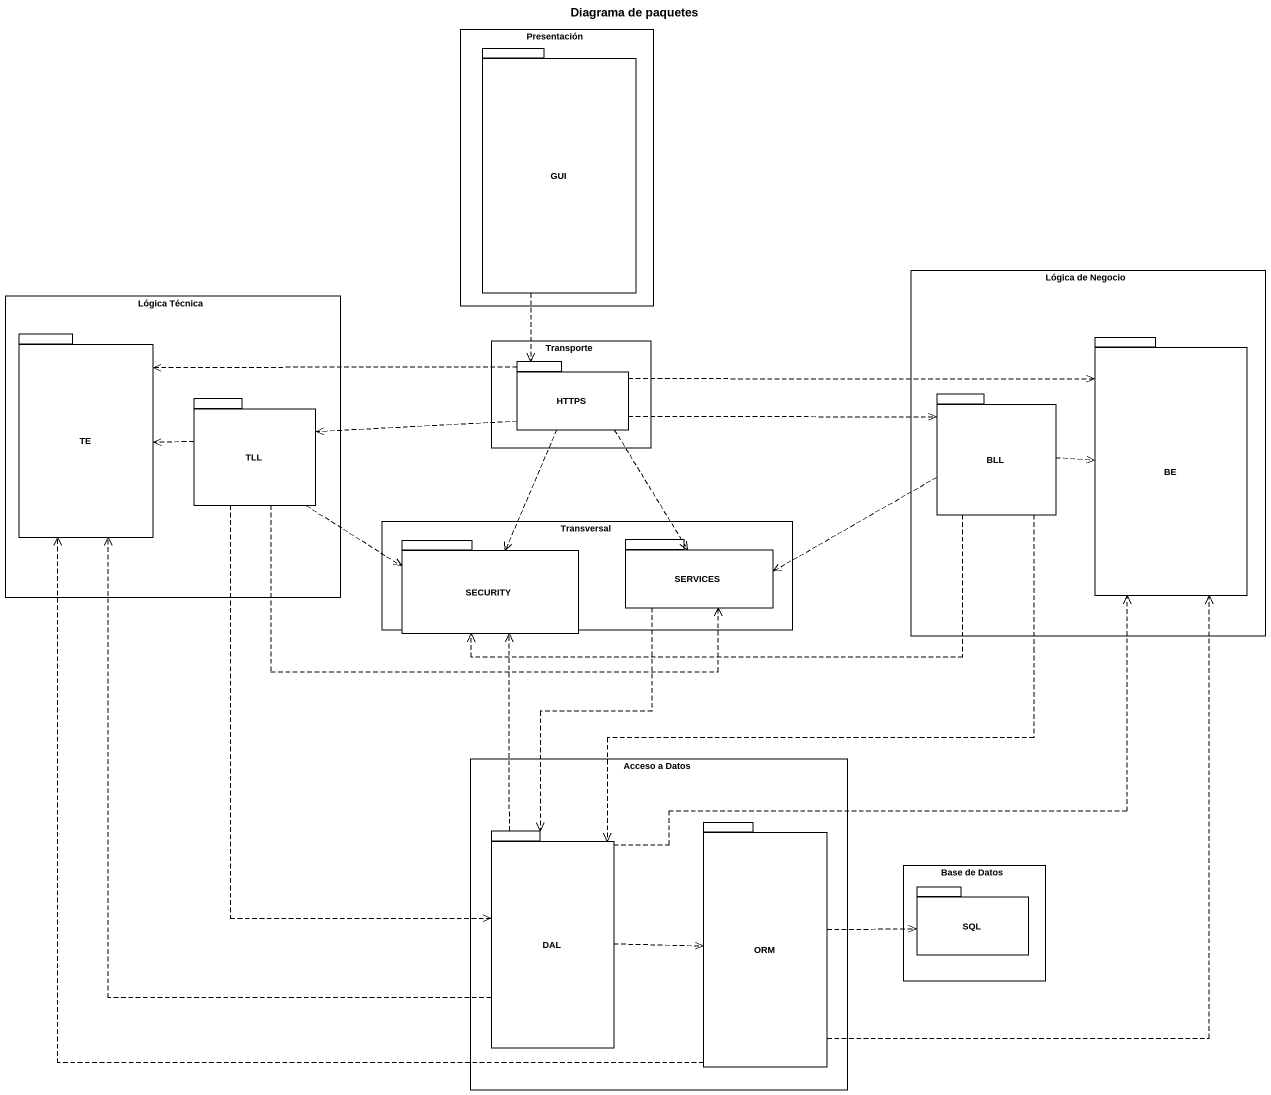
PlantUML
@startuml
title Diagrama de paquetes
rectangle Presentación {
  package GUI {
  }
}
rectangle "Lógica de Negocio" as Lógica_de_Negocio {
  package BE {
  }
  package BLL {
  }
}
rectangle "Lógica Técnica" as Lógica_Técnica {
  package TE {
  }
  package TLL {
  }
}
rectangle Transporte {
  package HTTPS {
  }
}
rectangle Transversal {
  package SERVICES {
  }
}
package SECURITY {
}
rectangle "Acceso a Datos" as Acceso_a_Datos {
  package DAL {
  }
  package ORM {
  }
}
rectangle "Base de Datos" as Base_de_Datos {
  package SQL {
  }
}
GUI ..> HTTPS
HTTPS .left.> TE
HTTPS .right.> BE
HTTPS .left.> TLL
HTTPS .right.> BLL
HTTPS ..> SECURITY
HTTPS ..> SERVICES
TLL .left.> TE
TLL .right.> SECURITY
TLL .right.> SERVICES
TLL ..> DAL
BLL .right.> BE
BLL .left.> SECURITY
BLL .left.> SERVICES
BLL ..> DAL
SERVICES ..> DAL
DAL .up.> TE
DAL .up.> BE
DAL .up.> SECURITY
DAL .right.> ORM
ORM .up.> TE
ORM .up.> BE
ORM .right.> SQL
@enduml
